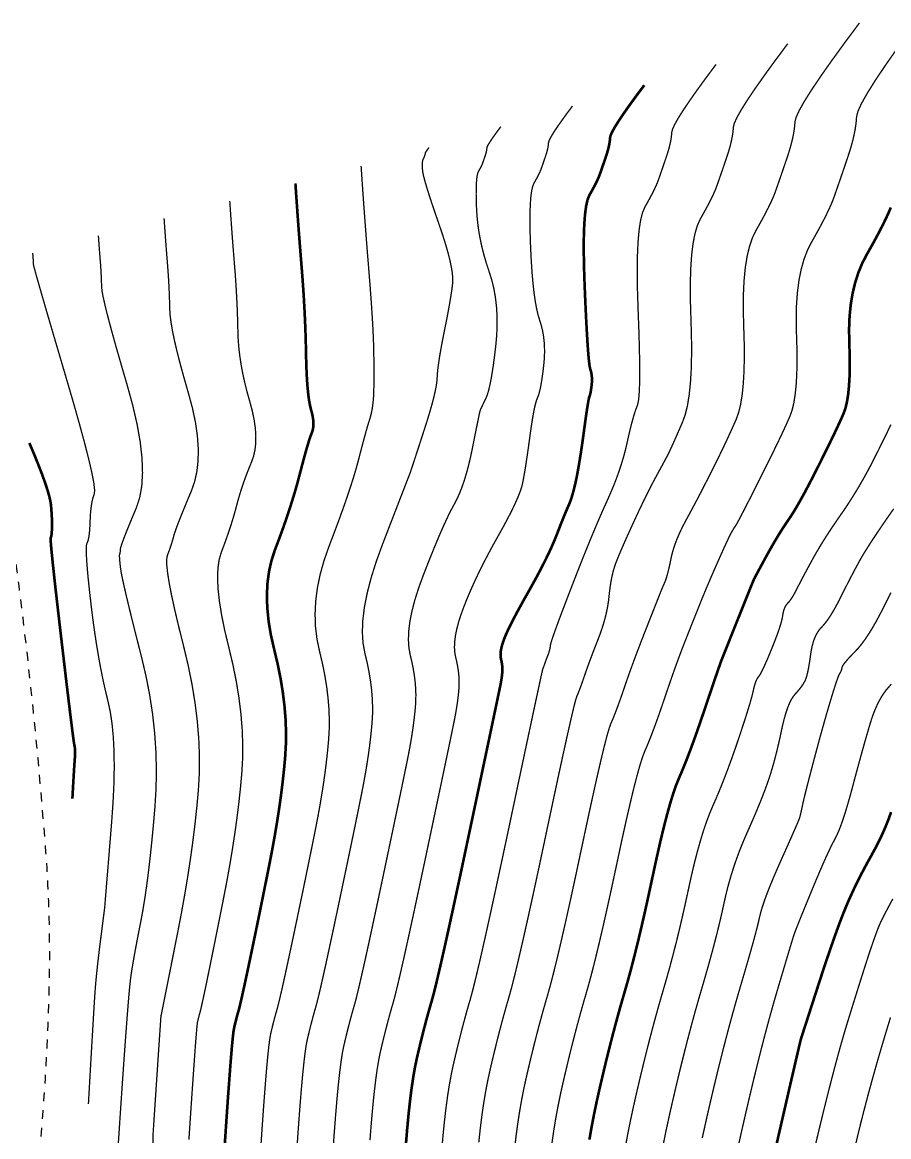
# Model space of a CAD drawing. Extents: x 1059 to 1761, y 608 to 1213.
# Drawn here: x 1092.8 to 1141.8, y 791.3 to 854.4 of the extents above; entities that cross this region are included whole.
import ezdxf

# ---------------------------------------------------------------- set-up
doc = ezdxf.new("R2010")
doc.units = 0
doc.header["$LTSCALE"] = 0.5
doc.linetypes.add('X6', pattern=[2, 1, -1])
doc.layers.add('DGX', color=2, linetype='CONTINUOUS')
doc.layers.add('DLSS', color=4, linetype='CONTINUOUS')

msp = doc.modelspace()

# ---------------------------------------------------------------- linework, layer by layer
at = {"layer": 'DGX', "linetype": 'Continuous', "const_width": 0.075}
for points in [[(1120.626, 790.582), (1120.706, 791.294), (1120.799, 791.994), (1120.905, 792.683), (1121.023, 793.361), (1121.154, 794.028), (1121.298, 794.684), (1121.447, 795.324), (1121.596, 795.945), (1121.745, 796.546), (1121.893, 797.128), (1122.041, 797.69), (1122.189, 798.232), (1122.336, 798.755), (1122.482, 799.258), (1122.64, 799.821), (1122.822, 800.52), (1123.028, 801.356), (1123.257, 802.33), (1123.51, 803.44), (1123.787, 804.688), (1124.087, 806.073), (1124.411, 807.596), (1124.731, 809.098), (1125.019, 810.423), (1125.274, 811.571), (1125.497, 812.542), (1125.688, 813.337), (1125.847, 813.954), (1125.974, 814.394), (1126.068, 814.657), (1126.148, 814.843), (1126.234, 815.049), (1126.323, 815.276), (1126.418, 815.524), (1126.517, 815.793), (1126.62, 816.083), (1126.729, 816.394), (1126.842, 816.726), (1126.962, 817.078), (1127.091, 817.448), (1127.231, 817.836), (1127.38, 818.243), (1127.539, 818.668), (1127.708, 819.112), (1127.886, 819.574), (1128.075, 820.055), (1128.257, 820.517), (1128.417, 820.923), (1128.555, 821.273), (1128.671, 821.566), (1128.765, 821.804), (1128.837, 821.986), (1128.886, 822.112), (1128.914, 822.182), (1128.932, 822.226), (1128.953, 822.276), (1128.976, 822.33), (1129.001, 822.39), (1129.029, 822.454), (1129.059, 822.524), (1129.092, 822.599), (1129.128, 822.678), (1129.165, 822.771), (1129.204, 822.884), (1129.244, 823.018), (1129.286, 823.172), (1129.33, 823.347), (1129.375, 823.542), (1129.422, 823.758), (1129.471, 823.995), (1129.527, 824.246), (1129.598, 824.503), (1129.684, 824.768), (1129.785, 825.04), (1129.9, 825.319), (1130.03, 825.605), (1130.174, 825.898), (1130.333, 826.198), (1130.502, 826.507), (1130.674, 826.828), (1130.851, 827.16), (1131.031, 827.503), (1131.215, 827.857), (1131.403, 828.223), (1131.595, 828.599), (1131.791, 828.987), (1131.986, 829.377), (1132.174, 829.76), (1132.356, 830.135), (1132.531, 830.502), (1132.699, 830.863), (1132.861, 831.216), (1133.017, 831.561), (1133.166, 831.899), (1133.3, 832.274), (1133.411, 832.73), (1133.498, 833.266), (1133.562, 833.883), (1133.603, 834.582), (1133.621, 835.36), (1133.615, 836.22), (1133.587, 837.161), (1133.562, 838.103), (1133.569, 838.97), (1133.607, 839.76), (1133.677, 840.473), (1133.779, 841.111), (1133.912, 841.671), (1134.076, 842.156), (1134.273, 842.564), (1134.475, 842.923), (1134.66, 843.258), (1134.826, 843.571), (1134.974, 843.86), (1135.104, 844.127), (1135.215, 844.371), (1135.308, 844.591), (1135.383, 844.789), (1135.451, 844.983), (1135.523, 845.19), (1135.6, 845.411), (1135.681, 845.646), (1135.766, 845.896), (1135.856, 846.159), (1135.951, 846.436), (1136.05, 846.727), (1136.145, 847.019), (1136.228, 847.299), (1136.3, 847.566), (1136.36, 847.821), (1136.409, 848.064), (1136.446, 848.295), (1136.471, 848.513), (1136.485, 848.719), (1136.549, 848.981), (1136.725, 849.369), (1137.013, 849.882), (1137.414, 850.521), (1137.926, 851.285), (1138.551, 852.174), (1139.287, 853.189), (1140.136, 854.329)], [(1118.599, 790.953), (1118.679, 791.709), (1118.77, 792.435), (1118.87, 793.13), (1118.98, 793.793), (1119.1, 794.426), (1119.23, 795.027), (1119.365, 795.604), (1119.499, 796.163), (1119.633, 796.705), (1119.766, 797.229), (1119.9, 797.735), (1120.032, 798.224), (1120.165, 798.695), (1120.297, 799.148), (1120.445, 799.681), (1120.626, 800.391), (1120.839, 801.279), (1121.085, 802.343), (1121.364, 803.585), (1121.676, 805.003), (1122.02, 806.599), (1122.396, 808.372), (1122.768, 810.123), (1123.095, 811.654), (1123.379, 812.965), (1123.62, 814.055), (1123.817, 814.925), (1123.97, 815.575), (1124.08, 816.004), (1124.146, 816.213), (1124.192, 816.318), (1124.24, 816.435), (1124.291, 816.563), (1124.344, 816.704), (1124.4, 816.856), (1124.459, 817.021), (1124.52, 817.197), (1124.584, 817.385), (1124.653, 817.587), (1124.73, 817.805), (1124.815, 818.039), (1124.907, 818.289), (1125.007, 818.556), (1125.115, 818.838), (1125.231, 819.137), (1125.354, 819.451), (1125.475, 819.772), (1125.583, 820.088), (1125.679, 820.4), (1125.763, 820.708), (1125.834, 821.011), (1125.892, 821.31), (1125.938, 821.605), (1125.971, 821.896), (1126.001, 822.178), (1126.036, 822.446), (1126.077, 822.702), (1126.123, 822.945), (1126.175, 823.174), (1126.232, 823.391), (1126.295, 823.594), (1126.363, 823.785), (1126.441, 823.982), (1126.533, 824.207), (1126.64, 824.458), (1126.76, 824.736), (1126.895, 825.042), (1127.043, 825.374), (1127.206, 825.733), (1127.383, 826.12), (1127.564, 826.51), (1127.739, 826.881), (1127.908, 827.233), (1128.07, 827.565), (1128.226, 827.878), (1128.377, 828.172), (1128.521, 828.447), (1128.658, 828.702), (1128.787, 828.937), (1128.903, 829.15), (1129.006, 829.34), (1129.098, 829.51), (1129.177, 829.657), (1129.243, 829.782), (1129.297, 829.885), (1129.339, 829.967), (1129.382, 830.056), (1129.441, 830.183), (1129.516, 830.348), (1129.607, 830.551), (1129.714, 830.792), (1129.837, 831.07), (1129.976, 831.387), (1130.13, 831.741), (1130.28, 832.159), (1130.404, 832.667), (1130.501, 833.266), (1130.573, 833.955), (1130.619, 834.733), (1130.638, 835.602), (1130.632, 836.561), (1130.6, 837.611), (1130.569, 838.656), (1130.566, 839.604), (1130.591, 840.454), (1130.643, 841.206), (1130.724, 841.86), (1130.833, 842.416), (1130.97, 842.875), (1131.134, 843.236), (1131.305, 843.538), (1131.461, 843.821), (1131.601, 844.084), (1131.725, 844.329), (1131.835, 844.553), (1131.929, 844.759), (1132.007, 844.945), (1132.07, 845.112), (1132.127, 845.275), (1132.188, 845.449), (1132.253, 845.636), (1132.321, 845.834), (1132.394, 846.044), (1132.469, 846.266), (1132.549, 846.5), (1132.632, 846.745), (1132.713, 846.992), (1132.783, 847.227), (1132.844, 847.453), (1132.894, 847.668), (1132.935, 847.873), (1132.967, 848.067), (1132.988, 848.251), (1132.999, 848.424), (1133.053, 848.646), (1133.202, 848.973), (1133.445, 849.405), (1133.782, 849.944), (1134.214, 850.588), (1134.741, 851.337), (1135.362, 852.193), (1136.078, 853.154)], [(1122.733, 790.878), (1122.829, 791.553), (1122.94, 792.237), (1123.067, 792.929), (1123.208, 793.63), (1123.365, 794.341), (1123.53, 795.044), (1123.694, 795.727), (1123.857, 796.387), (1124.02, 797.027), (1124.183, 797.645), (1124.345, 798.241), (1124.506, 798.816), (1124.668, 799.369), (1124.836, 799.96), (1125.019, 800.648), (1125.216, 801.434), (1125.429, 802.316), (1125.656, 803.296), (1125.898, 804.373), (1126.155, 805.548), (1126.426, 806.819), (1126.694, 808.072), (1126.942, 809.192), (1127.169, 810.178), (1127.374, 811.03), (1127.56, 811.748), (1127.724, 812.333), (1127.867, 812.784), (1127.99, 813.102), (1128.105, 813.367), (1128.227, 813.663), (1128.356, 813.988), (1128.491, 814.344), (1128.633, 814.73), (1128.782, 815.145), (1128.937, 815.591), (1129.099, 816.067), (1129.261, 816.545), (1129.416, 816.997), (1129.564, 817.423), (1129.705, 817.822), (1129.84, 818.196), (1129.968, 818.543), (1130.09, 818.865), (1130.204, 819.16), (1130.316, 819.442), (1130.427, 819.724), (1130.539, 820.005), (1130.65, 820.287), (1130.762, 820.567), (1130.874, 820.848), (1130.985, 821.128), (1131.097, 821.408), (1131.211, 821.69), (1131.329, 821.979), (1131.452, 822.274), (1131.579, 822.575), (1131.71, 822.882), (1131.845, 823.196), (1131.985, 823.515), (1132.129, 823.841), (1132.268, 824.153), (1132.394, 824.433), (1132.506, 824.68), (1132.605, 824.895), (1132.69, 825.077), (1132.761, 825.227), (1132.819, 825.345), (1132.863, 825.43), (1132.9, 825.497), (1132.937, 825.561), (1132.972, 825.623), (1133.007, 825.681), (1133.042, 825.737), (1133.075, 825.789), (1133.108, 825.839), (1133.14, 825.886), (1133.189, 825.966), (1133.272, 826.115), (1133.388, 826.334), (1133.538, 826.623), (1133.722, 826.981), (1133.94, 827.408), (1134.191, 827.905), (1134.477, 828.471), (1134.768, 829.053), (1135.038, 829.596), (1135.286, 830.102), (1135.512, 830.569), (1135.717, 830.999), (1135.9, 831.39), (1136.061, 831.743), (1136.201, 832.058), (1136.32, 832.389), (1136.418, 832.792), (1136.495, 833.267), (1136.552, 833.812), (1136.588, 834.43), (1136.604, 835.119), (1136.599, 835.879), (1136.573, 836.711), (1136.555, 837.551), (1136.572, 838.336), (1136.624, 839.066), (1136.711, 839.741), (1136.833, 840.361), (1136.991, 840.927), (1137.183, 841.437), (1137.411, 841.893), (1137.645, 842.307), (1137.859, 842.695), (1138.051, 843.057), (1138.222, 843.392), (1138.372, 843.701), (1138.501, 843.983), (1138.609, 844.238), (1138.695, 844.467), (1138.774, 844.69), (1138.857, 844.93), (1138.946, 845.186), (1139.04, 845.458), (1139.139, 845.747), (1139.243, 846.051), (1139.352, 846.372), (1139.467, 846.709), (1139.577, 847.047), (1139.674, 847.37), (1139.757, 847.68), (1139.826, 847.975), (1139.883, 848.256), (1139.925, 848.522), (1139.955, 848.775), (1139.971, 849.013), (1140.045, 849.316), (1140.248, 849.765), (1140.582, 850.359), (1141.045, 851.098), (1141.638, 851.981), (1142.36, 853.01)], [(1116.5, 790.469), (1116.573, 791.323), (1116.653, 792.125), (1116.74, 792.876), (1116.834, 793.577), (1116.936, 794.226), (1117.045, 794.823), (1117.162, 795.37), (1117.282, 795.883), (1117.401, 796.381), (1117.521, 796.863), (1117.639, 797.329), (1117.758, 797.78), (1117.876, 798.215), (1117.994, 798.634), (1118.112, 799.038), (1118.25, 799.542), (1118.429, 800.263), (1118.651, 801.201), (1118.914, 802.357), (1119.218, 803.729), (1119.564, 805.318), (1119.952, 807.125), (1120.382, 809.148), (1120.804, 811.148), (1121.172, 812.885), (1121.485, 814.358), (1121.743, 815.567), (1121.946, 816.513), (1122.093, 817.195), (1122.186, 817.614), (1122.224, 817.769), (1122.235, 817.794), (1122.246, 817.821), (1122.258, 817.851), (1122.271, 817.884), (1122.284, 817.92), (1122.297, 817.958), (1122.312, 817.999), (1122.327, 818.043), (1122.343, 818.091), (1122.361, 818.142), (1122.381, 818.197), (1122.402, 818.255), (1122.426, 818.318), (1122.451, 818.384), (1122.478, 818.454), (1122.507, 818.528), (1122.535, 818.603), (1122.561, 818.677), (1122.583, 818.75), (1122.603, 818.822), (1122.62, 818.893), (1122.633, 818.963), (1122.644, 819.032), (1122.652, 819.1), (1122.676, 819.212), (1122.737, 819.412), (1122.835, 819.7), (1122.969, 820.076), (1123.14, 820.541), (1123.348, 821.094), (1123.592, 821.735), (1123.872, 822.464), (1124.164, 823.216), (1124.444, 823.925), (1124.711, 824.59), (1124.966, 825.213), (1125.208, 825.793), (1125.437, 826.329), (1125.653, 826.823), (1125.857, 827.273), (1126.047, 827.7), (1126.224, 828.121), (1126.386, 828.538), (1126.534, 828.95), (1126.668, 829.358), (1126.789, 829.761), (1126.895, 830.158), (1126.987, 830.552), (1127.07, 830.927), (1127.151, 831.27), (1127.228, 831.583), (1127.303, 831.863), (1127.374, 832.113), (1127.442, 832.331), (1127.508, 832.517), (1127.57, 832.672), (1127.624, 832.878), (1127.664, 833.218), (1127.69, 833.691), (1127.702, 834.298), (1127.701, 835.038), (1127.685, 835.912), (1127.656, 836.92), (1127.613, 838.061), (1127.576, 839.209), (1127.563, 840.238), (1127.574, 841.148), (1127.609, 841.938), (1127.669, 842.609), (1127.754, 843.161), (1127.863, 843.594), (1127.996, 843.907), (1128.135, 844.153), (1128.262, 844.384), (1128.376, 844.598), (1128.477, 844.797), (1128.566, 844.98), (1128.642, 845.147), (1128.706, 845.298), (1128.758, 845.434), (1128.804, 845.567), (1128.854, 845.709), (1128.906, 845.861), (1128.962, 846.022), (1129.021, 846.193), (1129.082, 846.374), (1129.147, 846.564), (1129.215, 846.764), (1129.28, 846.964), (1129.338, 847.156), (1129.387, 847.339), (1129.428, 847.515), (1129.462, 847.681), (1129.487, 847.839), (1129.505, 847.989), (1129.514, 848.13), (1129.558, 848.31), (1129.679, 848.576), (1129.876, 848.928), (1130.151, 849.367), (1130.503, 849.891), (1130.931, 850.501), (1131.437, 851.197), (1132.019, 851.98)], [(1112.443, 791.08), (1112.52, 792.064), (1112.599, 792.957), (1112.681, 793.759), (1112.764, 794.47), (1112.849, 795.09), (1112.937, 795.619), (1113.026, 796.056), (1113.116, 796.443), (1113.206, 796.817), (1113.296, 797.18), (1113.386, 797.531), (1113.475, 797.87), (1113.564, 798.198), (1113.652, 798.513), (1113.741, 798.817), (1113.847, 799.204), (1113.987, 799.771), (1114.162, 800.517), (1114.372, 801.443), (1114.616, 802.548), (1114.895, 803.832), (1115.209, 805.295), (1115.558, 806.938), (1115.904, 808.578), (1116.21, 810.031), (1116.477, 811.298), (1116.704, 812.379), (1116.891, 813.274), (1117.038, 813.982), (1117.146, 814.504), (1117.214, 814.84), (1117.261, 815.081), (1117.303, 815.317), (1117.342, 815.547), (1117.376, 815.773), (1117.407, 815.994), (1117.433, 816.21), (1117.456, 816.421), (1117.474, 816.628), (1117.486, 816.834), (1117.488, 817.046), (1117.48, 817.263), (1117.461, 817.486), (1117.433, 817.714), (1117.395, 817.947), (1117.347, 818.186), (1117.289, 818.43), (1117.241, 818.69), (1117.222, 818.976), (1117.235, 819.29), (1117.277, 819.63), (1117.349, 819.998), (1117.451, 820.391), (1117.584, 820.812), (1117.747, 821.259), (1117.932, 821.725), (1118.134, 822.201), (1118.352, 822.687), (1118.586, 823.182), (1118.837, 823.688), (1119.103, 824.204), (1119.385, 824.73), (1119.684, 825.266), (1119.974, 825.786), (1120.232, 826.266), (1120.456, 826.705), (1120.647, 827.104), (1120.806, 827.462), (1120.931, 827.779), (1121.023, 828.055), (1121.083, 828.292), (1121.126, 828.522), (1121.172, 828.78), (1121.221, 829.068), (1121.271, 829.385), (1121.323, 829.73), (1121.378, 830.104), (1121.434, 830.507), (1121.493, 830.938), (1121.552, 831.362), (1121.609, 831.743), (1121.665, 832.08), (1121.719, 832.373), (1121.772, 832.623), (1121.823, 832.829), (1121.873, 832.992), (1121.921, 833.11), (1121.967, 833.224), (1122.013, 833.37), (1122.059, 833.55), (1122.103, 833.762), (1122.146, 834.008), (1122.189, 834.286), (1122.231, 834.597), (1122.272, 834.941), (1122.304, 835.297), (1122.319, 835.642), (1122.316, 835.977), (1122.296, 836.302), (1122.259, 836.616), (1122.205, 836.92), (1122.133, 837.213), (1122.044, 837.497), (1121.951, 837.805), (1121.866, 838.174), (1121.789, 838.603), (1121.721, 839.092), (1121.66, 839.642), (1121.608, 840.253), (1121.565, 840.923), (1121.529, 841.655), (1121.505, 842.377), (1121.494, 843.021), (1121.497, 843.588), (1121.514, 844.076), (1121.545, 844.487), (1121.589, 844.819), (1121.647, 845.074), (1121.719, 845.251), (1121.795, 845.384), (1121.863, 845.509), (1121.925, 845.626), (1121.98, 845.733), (1122.028, 845.833), (1122.07, 845.923), (1122.105, 846.005), (1122.132, 846.079), (1122.158, 846.151), (1122.185, 846.228), (1122.213, 846.311), (1122.243, 846.398), (1122.275, 846.491), (1122.309, 846.589), (1122.344, 846.692), (1122.381, 846.8), (1122.416, 846.909), (1122.447, 847.013), (1122.474, 847.113), (1122.496, 847.208), (1122.514, 847.298), (1122.528, 847.384), (1122.538, 847.465), (1122.543, 847.542), (1122.567, 847.639), (1122.632, 847.784), (1122.739, 847.975), (1122.888, 848.213), (1123.079, 848.497), (1123.312, 848.828), (1123.586, 849.206), (1123.902, 849.63)], [(1110.334, 790.224), (1110.414, 791.385), (1110.494, 792.434), (1110.573, 793.373), (1110.651, 794.2), (1110.729, 794.917), (1110.806, 795.522), (1110.882, 796.016), (1110.958, 796.4), (1111.034, 796.723), (1111.109, 797.036), (1111.184, 797.339), (1111.259, 797.632), (1111.333, 797.915), (1111.408, 798.189), (1111.482, 798.453), (1111.556, 798.706), (1111.644, 799.03), (1111.761, 799.504), (1111.907, 800.128), (1112.083, 800.901), (1112.287, 801.824), (1112.52, 802.897), (1112.782, 804.121), (1113.074, 805.493), (1113.365, 806.875), (1113.628, 808.124), (1113.862, 809.24), (1114.068, 810.224), (1114.245, 811.074), (1114.393, 811.792), (1114.513, 812.378), (1114.604, 812.831), (1114.678, 813.213), (1114.745, 813.588), (1114.806, 813.955), (1114.861, 814.314), (1114.91, 814.666), (1114.952, 815.009), (1114.988, 815.345), (1115.018, 815.673), (1115.036, 816.001), (1115.039, 816.338), (1115.026, 816.684), (1114.997, 817.038), (1114.952, 817.4), (1114.891, 817.771), (1114.815, 818.151), (1114.722, 818.539), (1114.646, 818.952), (1114.617, 819.408), (1114.636, 819.907), (1114.703, 820.448), (1114.818, 821.032), (1114.981, 821.658), (1115.192, 822.327), (1115.451, 823.039), (1115.725, 823.743), (1115.984, 824.389), (1116.226, 824.979), (1116.453, 825.511), (1116.664, 825.985), (1116.859, 826.402), (1117.038, 826.762), (1117.201, 827.064), (1117.353, 827.353), (1117.499, 827.673), (1117.638, 828.023), (1117.77, 828.404), (1117.896, 828.816), (1118.015, 829.258), (1118.128, 829.731), (1118.235, 830.235), (1118.332, 830.723), (1118.417, 831.148), (1118.49, 831.511), (1118.551, 831.811), (1118.6, 832.049), (1118.637, 832.224), (1118.661, 832.336), (1118.674, 832.386), (1118.685, 832.413), (1118.705, 832.457), (1118.733, 832.517), (1118.769, 832.594), (1118.813, 832.687), (1118.866, 832.797), (1118.927, 832.924), (1118.997, 833.067), (1119.07, 833.246), (1119.143, 833.48), (1119.214, 833.77), (1119.285, 834.115), (1119.355, 834.515), (1119.424, 834.97), (1119.492, 835.481), (1119.559, 836.047), (1119.612, 836.632), (1119.636, 837.2), (1119.632, 837.751), (1119.599, 838.285), (1119.538, 838.802), (1119.449, 839.302), (1119.331, 839.785), (1119.185, 840.251), (1119.033, 840.707), (1118.9, 841.161), (1118.784, 841.614), (1118.686, 842.064), (1118.605, 842.512), (1118.543, 842.957), (1118.498, 843.401), (1118.471, 843.842), (1118.457, 844.26), (1118.451, 844.633), (1118.452, 844.961), (1118.462, 845.243), (1118.48, 845.481), (1118.506, 845.673), (1118.539, 845.82), (1118.581, 845.922), (1118.624, 846), (1118.664, 846.072), (1118.7, 846.139), (1118.732, 846.202), (1118.76, 846.259), (1118.784, 846.311), (1118.804, 846.359), (1118.82, 846.402), (1118.834, 846.443), (1118.85, 846.488), (1118.867, 846.535), (1118.884, 846.586), (1118.902, 846.64), (1118.922, 846.696), (1118.942, 846.756), (1118.963, 846.819), (1118.984, 846.882), (1119.002, 846.942), (1119.017, 846.999), (1119.03, 847.054), (1119.041, 847.107), (1119.049, 847.156), (1119.054, 847.203), (1119.057, 847.248), (1119.071, 847.304), (1119.109, 847.388), (1119.171, 847.498), (1119.257, 847.636), (1119.367, 847.8), (1119.502, 847.992), (1119.661, 848.21), (1119.843, 848.456)], [(1108.3, 790.444), (1108.385, 791.69), (1108.467, 792.805), (1108.546, 793.788), (1108.621, 794.641), (1108.694, 795.363), (1108.762, 795.954), (1108.828, 796.414), (1108.89, 796.743), (1108.951, 797.002), (1109.011, 797.254), (1109.072, 797.497), (1109.132, 797.733), (1109.192, 797.961), (1109.251, 798.18), (1109.311, 798.392), (1109.37, 798.596), (1109.441, 798.856), (1109.535, 799.237), (1109.653, 799.738), (1109.794, 800.359), (1109.958, 801.101), (1110.145, 801.963), (1110.356, 802.946), (1110.59, 804.049), (1110.827, 805.172), (1111.046, 806.217), (1111.248, 807.182), (1111.432, 808.068), (1111.599, 808.875), (1111.748, 809.603), (1111.88, 810.252), (1111.994, 810.821), (1112.095, 811.346), (1112.188, 811.859), (1112.271, 812.363), (1112.347, 812.855), (1112.413, 813.337), (1112.471, 813.808), (1112.52, 814.269), (1112.561, 814.718), (1112.587, 815.169), (1112.591, 815.631), (1112.573, 816.104), (1112.533, 816.589), (1112.471, 817.086), (1112.388, 817.595), (1112.283, 818.116), (1112.156, 818.648), (1112.051, 819.215), (1112.012, 819.84), (1112.038, 820.524), (1112.13, 821.266), (1112.288, 822.067), (1112.511, 822.925), (1112.8, 823.843), (1113.155, 824.818), (1113.518, 825.761), (1113.833, 826.578), (1114.101, 827.271), (1114.32, 827.839), (1114.492, 828.282), (1114.615, 828.6), (1114.691, 828.794), (1114.719, 828.863), (1114.722, 828.87), (1114.726, 828.877), (1114.729, 828.885), (1114.732, 828.894), (1114.735, 828.904), (1114.738, 828.914), (1114.74, 828.925), (1114.743, 828.937), (1114.746, 828.951), (1114.75, 828.966), (1114.755, 828.984), (1114.762, 829.005), (1114.769, 829.028), (1114.778, 829.053), (1114.788, 829.081), (1114.799, 829.111), (1114.82, 829.174), (1114.862, 829.299), (1114.924, 829.486), (1115.005, 829.735), (1115.107, 830.046), (1115.229, 830.42), (1115.37, 830.856), (1115.532, 831.354), (1115.693, 831.862), (1115.834, 832.328), (1115.954, 832.752), (1116.053, 833.133), (1116.131, 833.471), (1116.189, 833.768), (1116.226, 834.022), (1116.243, 834.234), (1116.254, 834.441), (1116.276, 834.682), (1116.31, 834.958), (1116.354, 835.267), (1116.41, 835.61), (1116.477, 835.987), (1116.554, 836.398), (1116.643, 836.842), (1116.732, 837.289), (1116.814, 837.706), (1116.886, 838.092), (1116.95, 838.449), (1117.005, 838.775), (1117.051, 839.071), (1117.089, 839.337), (1117.118, 839.573), (1117.128, 839.82), (1117.106, 840.119), (1117.054, 840.47), (1116.97, 840.873), (1116.855, 841.328), (1116.71, 841.835), (1116.533, 842.394), (1116.325, 843.005), (1116.116, 843.609), (1115.933, 844.149), (1115.778, 844.624), (1115.651, 845.035), (1115.55, 845.381), (1115.477, 845.662), (1115.431, 845.878), (1115.413, 846.03), (1115.409, 846.143), (1115.407, 846.244), (1115.408, 846.333), (1115.41, 846.41), (1115.415, 846.474), (1115.422, 846.526), (1115.431, 846.566), (1115.442, 846.594), (1115.454, 846.615), (1115.465, 846.635), (1115.475, 846.653), (1115.483, 846.67), (1115.491, 846.685), (1115.497, 846.7), (1115.503, 846.712), (1115.507, 846.724), (1115.511, 846.735), (1115.515, 846.747), (1115.52, 846.76), (1115.525, 846.774), (1115.53, 846.789), (1115.535, 846.804), (1115.54, 846.82), (1115.546, 846.837), (1115.552, 846.854), (1115.557, 846.871), (1115.561, 846.886), (1115.564, 846.901), (1115.567, 846.915), (1115.569, 846.929), (1115.571, 846.941), (1115.572, 846.953), (1115.575, 846.969), (1115.586, 846.991), (1115.602, 847.021), (1115.626, 847.059), (1115.656, 847.103), (1115.692, 847.155), (1115.735, 847.214), (1115.785, 847.281)], [(1106.266, 790.663), (1106.356, 791.995), (1106.441, 793.175), (1106.519, 794.204), (1106.592, 795.083), (1106.658, 795.81), (1106.719, 796.386), (1106.774, 796.812), (1106.822, 797.086), (1106.868, 797.282), (1106.914, 797.472), (1106.959, 797.656), (1107.005, 797.834), (1107.05, 798.006), (1107.095, 798.172), (1107.14, 798.332), (1107.185, 798.486), (1107.238, 798.682), (1107.31, 798.97), (1107.398, 799.348), (1107.505, 799.817), (1107.629, 800.377), (1107.77, 801.029), (1107.929, 801.771), (1108.106, 802.604), (1108.288, 803.469), (1108.464, 804.31), (1108.634, 805.124), (1108.797, 805.913), (1108.953, 806.676), (1109.103, 807.413), (1109.247, 808.125), (1109.384, 808.811), (1109.512, 809.478), (1109.63, 810.131), (1109.736, 810.77), (1109.832, 811.396), (1109.916, 812.008), (1109.99, 812.607), (1110.053, 813.192), (1110.105, 813.764), (1110.137, 814.336), (1110.142, 814.923), (1110.119, 815.525), (1110.068, 816.141), (1109.99, 816.773), (1109.884, 817.419), (1109.751, 818.081), (1109.59, 818.757), (1109.445, 819.447), (1109.36, 820.153), (1109.337, 820.873), (1109.373, 821.608), (1109.47, 822.357), (1109.628, 823.121), (1109.846, 823.9), (1110.124, 824.693), (1110.42, 825.47), (1110.691, 826.199), (1110.937, 826.879), (1111.157, 827.512), (1111.352, 828.097), (1111.522, 828.634), (1111.667, 829.123), (1111.786, 829.564), (1111.89, 829.965), (1111.986, 830.334), (1112.076, 830.671), (1112.159, 830.975), (1112.234, 831.247), (1112.303, 831.487), (1112.365, 831.694), (1112.42, 831.869), (1112.469, 832.032), (1112.512, 832.203), (1112.55, 832.382), (1112.582, 832.568), (1112.609, 832.762), (1112.63, 832.963), (1112.645, 833.173), (1112.654, 833.39), (1112.661, 833.62), (1112.665, 833.87), (1112.668, 834.138), (1112.669, 834.426), (1112.668, 834.733), (1112.666, 835.058), (1112.662, 835.403), (1112.656, 835.767), (1112.646, 836.166), (1112.629, 836.614), (1112.605, 837.113), (1112.573, 837.663), (1112.535, 838.262), (1112.489, 838.912), (1112.436, 839.612), (1112.376, 840.363), (1112.313, 841.133), (1112.253, 841.892), (1112.196, 842.641), (1112.14, 843.379), (1112.087, 844.107), (1112.036, 844.824), (1111.988, 845.53), (1111.942, 846.226)], [(1102.199, 791.103), (1102.299, 792.605), (1102.388, 793.916), (1102.466, 795.036), (1102.532, 795.965), (1102.588, 796.703), (1102.632, 797.25), (1102.665, 797.607), (1102.687, 797.772), (1102.703, 797.841), (1102.719, 797.908), (1102.735, 797.973), (1102.751, 798.035), (1102.767, 798.096), (1102.783, 798.154), (1102.798, 798.211), (1102.814, 798.265), (1102.833, 798.334), (1102.858, 798.435), (1102.889, 798.568), (1102.927, 798.733), (1102.97, 798.931), (1103.02, 799.16), (1103.076, 799.421), (1103.138, 799.714), (1103.212, 800.064), (1103.3, 800.495), (1103.405, 801.008), (1103.525, 801.602), (1103.661, 802.277), (1103.813, 803.034), (1103.98, 803.872), (1104.163, 804.792), (1104.347, 805.742), (1104.514, 806.674), (1104.666, 807.585), (1104.802, 808.478), (1104.923, 809.351), (1105.028, 810.205), (1105.117, 811.039), (1105.191, 811.854), (1105.238, 812.67), (1105.244, 813.507), (1105.212, 814.366), (1105.14, 815.245), (1105.028, 816.146), (1104.877, 817.067), (1104.687, 818.01), (1104.457, 818.975), (1104.232, 819.911), (1104.056, 820.773), (1103.929, 821.558), (1103.85, 822.268), (1103.821, 822.902), (1103.841, 823.46), (1103.91, 823.943), (1104.028, 824.35), (1104.166, 824.714), (1104.296, 825.07), (1104.417, 825.417), (1104.531, 825.754), (1104.636, 826.083), (1104.733, 826.403), (1104.821, 826.714), (1104.902, 827.016), (1104.982, 827.315), (1105.069, 827.616), (1105.163, 827.92), (1105.265, 828.226), (1105.373, 828.534), (1105.49, 828.845), (1105.613, 829.158), (1105.743, 829.474), (1105.859, 829.804), (1105.938, 830.163), (1105.981, 830.55), (1105.986, 830.965), (1105.955, 831.408), (1105.887, 831.879), (1105.782, 832.379), (1105.641, 832.906), (1105.49, 833.442), (1105.359, 833.966), (1105.246, 834.48), (1105.153, 834.982), (1105.079, 835.472), (1105.023, 835.952), (1104.987, 836.42), (1104.97, 836.877), (1104.96, 837.331), (1104.946, 837.788), (1104.929, 838.249), (1104.907, 838.714), (1104.881, 839.182), (1104.852, 839.655), (1104.818, 840.131), (1104.78, 840.611), (1104.742, 841.09), (1104.704, 841.562), (1104.668, 842.028), (1104.634, 842.487), (1104.601, 842.939), (1104.569, 843.385), (1104.539, 843.824), (1104.51, 844.256)], [(1100.17, 789.606), (1100.165, 791.323), (1100.27, 792.91), (1100.362, 794.286), (1100.439, 795.452), (1100.503, 796.406), (1100.553, 797.15), (1100.589, 797.683), (1100.611, 798.004), (1100.619, 798.115), (1100.62, 798.121), (1100.621, 798.126), (1100.623, 798.131), (1100.624, 798.136), (1100.625, 798.141), (1100.626, 798.146), (1100.628, 798.15), (1100.629, 798.154), (1100.63, 798.16), (1100.632, 798.168), (1100.635, 798.179), (1100.638, 798.192), (1100.641, 798.207), (1100.645, 798.225), (1100.65, 798.246), (1100.655, 798.269), (1100.673, 798.361), (1100.719, 798.588), (1100.791, 798.95), (1100.89, 799.446), (1101.015, 800.078), (1101.168, 800.844), (1101.347, 801.746), (1101.553, 802.782), (1101.764, 803.875), (1101.956, 804.945), (1102.131, 805.993), (1102.288, 807.019), (1102.426, 808.022), (1102.547, 809.004), (1102.65, 809.963), (1102.735, 810.899), (1102.788, 811.837), (1102.796, 812.799), (1102.758, 813.786), (1102.675, 814.797), (1102.547, 815.832), (1102.374, 816.892), (1102.155, 817.975), (1101.891, 819.084), (1101.625, 820.144), (1101.403, 821.083), (1101.224, 821.901), (1101.089, 822.598), (1100.997, 823.174), (1100.948, 823.63), (1100.942, 823.964), (1100.979, 824.178), (1101.037, 824.329), (1101.091, 824.477), (1101.141, 824.621), (1101.188, 824.761), (1101.232, 824.898), (1101.272, 825.031), (1101.309, 825.16), (1101.342, 825.285), (1101.385, 825.433), (1101.452, 825.629), (1101.541, 825.874), (1101.654, 826.168), (1101.79, 826.51), (1101.949, 826.901), (1102.131, 827.34), (1102.337, 827.828), (1102.524, 828.363), (1102.652, 828.943), (1102.72, 829.569), (1102.729, 830.24), (1102.679, 830.957), (1102.569, 831.719), (1102.399, 832.527), (1102.17, 833.379), (1101.928, 834.22), (1101.717, 834.99), (1101.537, 835.69), (1101.389, 836.32), (1101.273, 836.88), (1101.189, 837.37), (1101.136, 837.789), (1101.114, 838.138), (1101.108, 838.453), (1101.098, 838.771), (1101.086, 839.092), (1101.071, 839.416), (1101.053, 839.742), (1101.032, 840.07), (1101.009, 840.402), (1100.983, 840.736), (1100.956, 841.069), (1100.93, 841.397), (1100.905, 841.721), (1100.881, 842.04), (1100.858, 842.355), (1100.836, 842.665), (1100.815, 842.97), (1100.795, 843.271)], [(1098.164, 790.239), (1098.231, 791.275), (1098.302, 792.348), (1098.377, 793.459), (1098.455, 794.606), (1098.533, 795.714), (1098.604, 796.705), (1098.669, 797.58), (1098.727, 798.337), (1098.779, 798.978), (1098.824, 799.503), (1098.864, 799.911), (1098.896, 800.201), (1098.931, 800.456), (1098.977, 800.753), (1099.033, 801.094), (1099.1, 801.478), (1099.178, 801.905), (1099.266, 802.376), (1099.365, 802.89), (1099.475, 803.447), (1099.588, 804.054), (1099.698, 804.721), (1099.804, 805.445), (1099.906, 806.228), (1100.004, 807.07), (1100.099, 807.97), (1100.19, 808.928), (1100.278, 809.945), (1100.341, 810.993), (1100.359, 812.044), (1100.332, 813.1), (1100.259, 814.16), (1100.142, 815.223), (1099.979, 816.29), (1099.771, 817.361), (1099.518, 818.436), (1099.258, 819.457), (1099.03, 820.366), (1098.834, 821.162), (1098.67, 821.847), (1098.537, 822.42), (1098.436, 822.88), (1098.368, 823.228), (1098.331, 823.465), (1098.311, 823.635), (1098.296, 823.784), (1098.284, 823.912), (1098.276, 824.019), (1098.271, 824.106), (1098.27, 824.171), (1098.273, 824.216), (1098.279, 824.24), (1098.287, 824.256), (1098.294, 824.278), (1098.301, 824.306), (1098.306, 824.339), (1098.311, 824.377), (1098.314, 824.421), (1098.317, 824.47), (1098.319, 824.526), (1098.335, 824.613), (1098.379, 824.76), (1098.45, 824.966), (1098.55, 825.231), (1098.677, 825.556), (1098.833, 825.94), (1099.016, 826.383), (1099.228, 826.885), (1099.417, 827.46), (1099.533, 828.119), (1099.576, 828.863), (1099.547, 829.691), (1099.445, 830.605), (1099.269, 831.603), (1099.021, 832.685), (1098.7, 833.853), (1098.365, 834.998), (1098.074, 836.014), (1097.828, 836.901), (1097.625, 837.659), (1097.467, 838.288), (1097.354, 838.787), (1097.284, 839.157), (1097.259, 839.399), (1097.255, 839.576), (1097.25, 839.755), (1097.243, 839.935), (1097.234, 840.117), (1097.224, 840.301), (1097.213, 840.486), (1097.2, 840.672), (1097.185, 840.86), (1097.17, 841.047), (1097.155, 841.232), (1097.141, 841.414), (1097.128, 841.594), (1097.115, 841.771), (1097.102, 841.945), (1097.09, 842.117), (1097.079, 842.286)], [(1126.888, 790.67), (1127.011, 791.343), (1127.154, 792.065), (1127.317, 792.835), (1127.501, 793.654), (1127.695, 794.485), (1127.889, 795.29), (1128.082, 796.07), (1128.274, 796.825), (1128.466, 797.554), (1128.657, 798.258), (1128.848, 798.936), (1129.038, 799.59), (1129.226, 800.239), (1129.412, 800.905), (1129.593, 801.589), (1129.772, 802.289), (1129.948, 803.008), (1130.12, 803.743), (1130.289, 804.496), (1130.456, 805.266), (1130.621, 806.022), (1130.788, 806.73), (1130.958, 807.391), (1131.129, 808.005), (1131.302, 808.572), (1131.477, 809.092), (1131.654, 809.564), (1131.834, 809.99), (1132.014, 810.4), (1132.194, 810.828), (1132.374, 811.272), (1132.554, 811.732), (1132.734, 812.21), (1132.915, 812.704), (1133.095, 813.215), (1133.275, 813.743), (1133.446, 814.256), (1133.599, 814.72), (1133.733, 815.137), (1133.848, 815.507), (1133.945, 815.828), (1134.023, 816.102), (1134.082, 816.328), (1134.123, 816.507), (1134.156, 816.654), (1134.19, 816.789), (1134.226, 816.91), (1134.263, 817.018), (1134.301, 817.112), (1134.341, 817.193), (1134.383, 817.261), (1134.426, 817.315), (1134.476, 817.381), (1134.538, 817.484), (1134.612, 817.623), (1134.698, 817.8), (1134.796, 818.014), (1134.906, 818.265), (1135.028, 818.552), (1135.161, 818.877), (1135.293, 819.206), (1135.41, 819.509), (1135.511, 819.784), (1135.597, 820.032), (1135.668, 820.253), (1135.723, 820.446), (1135.762, 820.613), (1135.787, 820.752), (1135.806, 820.874), (1135.83, 820.986), (1135.859, 821.091), (1135.893, 821.186), (1135.931, 821.273), (1135.975, 821.351), (1136.024, 821.421), (1136.078, 821.482), (1136.135, 821.544), (1136.194, 821.616), (1136.254, 821.698), (1136.316, 821.791), (1136.38, 821.894), (1136.445, 822.007), (1136.512, 822.13), (1136.58, 822.264), (1136.655, 822.412), (1136.74, 822.577), (1136.835, 822.761), (1136.941, 822.962), (1137.057, 823.181), (1137.184, 823.417), (1137.322, 823.672), (1137.47, 823.944), (1137.629, 824.23), (1137.801, 824.526), (1137.985, 824.832), (1138.182, 825.147), (1138.391, 825.473), (1138.613, 825.809), (1138.847, 826.154), (1139.094, 826.51), (1139.345, 826.875), (1139.592, 827.251), (1139.836, 827.638), (1140.076, 828.034), (1140.312, 828.442), (1140.545, 828.859), (1140.773, 829.287), (1140.998, 829.726), (1141.214, 830.156), (1141.413, 830.557), (1141.596, 830.93), (1141.763, 831.276), (1141.914, 831.593)], [(1129.046, 790.897), (1129.197, 791.633), (1129.371, 792.438), (1129.569, 793.311), (1129.778, 794.205), (1129.986, 795.072), (1130.194, 795.912), (1130.401, 796.724), (1130.608, 797.509), (1130.814, 798.267), (1131.019, 798.997), (1131.224, 799.7), (1131.422, 800.378), (1131.608, 801.033), (1131.782, 801.666), (1131.944, 802.276), (1132.094, 802.863), (1132.231, 803.428), (1132.357, 803.97), (1132.47, 804.49), (1132.584, 804.996), (1132.712, 805.499), (1132.852, 805.998), (1133.006, 806.493), (1133.174, 806.984), (1133.354, 807.471), (1133.548, 807.954), (1133.755, 808.434), (1133.962, 808.9), (1134.154, 809.343), (1134.332, 809.763), (1134.495, 810.159), (1134.644, 810.532), (1134.779, 810.882), (1134.898, 811.209), (1135.004, 811.512), (1135.101, 811.81), (1135.196, 812.121), (1135.288, 812.445), (1135.379, 812.783), (1135.468, 813.133), (1135.554, 813.496), (1135.639, 813.873), (1135.721, 814.262), (1135.804, 814.641), (1135.892, 814.986), (1135.983, 815.296), (1136.078, 815.572), (1136.177, 815.814), (1136.28, 816.021), (1136.386, 816.194), (1136.497, 816.333), (1136.605, 816.452), (1136.703, 816.568), (1136.792, 816.679), (1136.871, 816.786), (1136.941, 816.888), (1137, 816.987), (1137.051, 817.081), (1137.091, 817.171), (1137.127, 817.27), (1137.162, 817.391), (1137.198, 817.534), (1137.233, 817.699), (1137.268, 817.886), (1137.304, 818.095), (1137.339, 818.327), (1137.373, 818.58), (1137.413, 818.836), (1137.464, 819.073), (1137.525, 819.292), (1137.596, 819.493), (1137.678, 819.676), (1137.771, 819.841), (1137.873, 819.987), (1137.987, 820.115), (1138.107, 820.245), (1138.231, 820.397), (1138.358, 820.57), (1138.488, 820.765), (1138.622, 820.982), (1138.759, 821.22), (1138.899, 821.48), (1139.043, 821.761), (1139.187, 822.049), (1139.329, 822.329), (1139.467, 822.601), (1139.603, 822.865), (1139.737, 823.121), (1139.867, 823.369), (1139.996, 823.608), (1140.121, 823.84), (1140.26, 824.086), (1140.429, 824.368), (1140.628, 824.686), (1140.856, 825.04), (1141.115, 825.431), (1141.404, 825.858), (1141.722, 826.322), (1142.071, 826.821)], [(1131.24, 791.201), (1131.426, 792.04), (1131.637, 792.968), (1131.861, 793.926), (1132.084, 794.854), (1132.306, 795.753), (1132.528, 796.623), (1132.749, 797.464), (1132.97, 798.275), (1133.19, 799.057), (1133.409, 799.81), (1133.617, 800.517), (1133.804, 801.162), (1133.971, 801.743), (1134.116, 802.263), (1134.24, 802.719), (1134.343, 803.113), (1134.424, 803.445), (1134.485, 803.714), (1134.548, 803.971), (1134.635, 804.268), (1134.747, 804.604), (1134.883, 804.98), (1135.045, 805.395), (1135.231, 805.85), (1135.442, 806.344), (1135.677, 806.878), (1135.911, 807.4), (1136.115, 807.859), (1136.29, 808.254), (1136.437, 808.586), (1136.554, 808.855), (1136.643, 809.06), (1136.702, 809.202), (1136.732, 809.28), (1136.749, 809.333), (1136.767, 809.397), (1136.787, 809.473), (1136.808, 809.56), (1136.831, 809.658), (1136.855, 809.768), (1136.881, 809.89), (1136.909, 810.023), (1136.944, 810.184), (1136.992, 810.39), (1137.053, 810.642), (1137.127, 810.938), (1137.213, 811.28), (1137.313, 811.667), (1137.426, 812.099), (1137.552, 812.577), (1137.682, 813.067), (1137.809, 813.539), (1137.932, 813.991), (1138.052, 814.423), (1138.168, 814.837), (1138.281, 815.231), (1138.391, 815.607), (1138.496, 815.963), (1138.595, 816.29), (1138.685, 816.578), (1138.765, 816.828), (1138.835, 817.039), (1138.895, 817.211), (1138.945, 817.344), (1138.986, 817.439), (1139.017, 817.495), (1139.042, 817.532), (1139.065, 817.571), (1139.085, 817.611), (1139.102, 817.652), (1139.117, 817.695), (1139.13, 817.739), (1139.14, 817.784), (1139.147, 817.831), (1139.164, 817.887), (1139.203, 817.96), (1139.264, 818.05), (1139.347, 818.156), (1139.451, 818.279), (1139.577, 818.419), (1139.725, 818.575), (1139.895, 818.749), (1140.079, 818.947), (1140.267, 819.178), (1140.461, 819.442), (1140.66, 819.739), (1140.863, 820.069), (1141.072, 820.433), (1141.286, 820.829), (1141.506, 821.258), (1141.72, 821.686), (1141.918, 822.081)], [(1133.284, 790.768), (1133.48, 791.642), (1133.705, 792.625), (1133.942, 793.64), (1134.175, 794.614), (1134.404, 795.545), (1134.629, 796.434), (1134.85, 797.28), (1135.067, 798.085), (1135.28, 798.847), (1135.489, 799.566), (1135.685, 800.226), (1135.858, 800.809), (1136.009, 801.315), (1136.137, 801.743), (1136.242, 802.094), (1136.325, 802.368), (1136.385, 802.565), (1136.422, 802.684), (1136.461, 802.794), (1136.524, 802.963), (1136.613, 803.191), (1136.727, 803.477), (1136.866, 803.822), (1137.031, 804.226), (1137.22, 804.689), (1137.434, 805.21), (1137.654, 805.738), (1137.857, 806.219), (1138.045, 806.654), (1138.217, 807.042), (1138.374, 807.384), (1138.514, 807.68), (1138.64, 807.929), (1138.749, 808.132), (1138.854, 808.336), (1138.964, 808.587), (1139.08, 808.885), (1139.201, 809.23), (1139.329, 809.622), (1139.462, 810.062), (1139.601, 810.549), (1139.746, 811.084), (1139.89, 811.628), (1140.029, 812.146), (1140.163, 812.636), (1140.29, 813.099), (1140.413, 813.535), (1140.529, 813.943), (1140.64, 814.325), (1140.745, 814.679), (1140.85, 815.009), (1140.963, 815.318), (1141.083, 815.605), (1141.21, 815.872), (1141.343, 816.117), (1141.484, 816.341), (1141.631, 816.544), (1141.786, 816.726), (1141.939, 816.899)], [(1137.601, 790.637), (1137.825, 791.573), (1138.058, 792.536), (1138.282, 793.442), (1138.498, 794.291), (1138.704, 795.084), (1138.901, 795.82), (1139.089, 796.5), (1139.268, 797.122), (1139.438, 797.689), (1139.6, 798.214), (1139.755, 798.716), (1139.904, 799.193), (1140.046, 799.647), (1140.181, 800.076), (1140.309, 800.481), (1140.43, 800.862), (1140.545, 801.219), (1140.653, 801.552), (1140.756, 801.861), (1140.853, 802.147), (1140.944, 802.41), (1141.029, 802.649), (1141.108, 802.864), (1141.181, 803.057), (1141.249, 803.225), (1141.332, 803.411), (1141.45, 803.656), (1141.605, 803.959), (1141.796, 804.32), (1142.023, 804.74)], [(1139.869, 790.635), (1140.044, 791.37), (1140.229, 792.126), (1140.428, 792.904), (1140.639, 793.704), (1140.863, 794.525), (1141.1, 795.368), (1141.35, 796.232), (1141.614, 797.118), (1141.89, 798.026)]]:
    msp.add_lwpolyline(points, dxfattribs=at)
at = {"layer": 'DGX', "color": 3, "linetype": 'Continuous', "const_width": 0.15}
for points in [[(1114.471, 790.775), (1114.546, 791.693), (1114.626, 792.541), (1114.71, 793.318), (1114.799, 794.023), (1114.893, 794.658), (1114.991, 795.221), (1115.094, 795.713), (1115.199, 796.163), (1115.304, 796.599), (1115.408, 797.022), (1115.513, 797.43), (1115.616, 797.825), (1115.72, 798.206), (1115.823, 798.574), (1115.926, 798.927), (1116.049, 799.378), (1116.213, 800.038), (1116.416, 800.907), (1116.661, 801.985), (1116.945, 803.271), (1117.27, 804.766), (1117.636, 806.47), (1118.041, 808.383), (1118.442, 810.28), (1118.792, 811.938), (1119.091, 813.356), (1119.339, 814.534), (1119.537, 815.473), (1119.683, 816.172), (1119.779, 816.631), (1119.825, 816.85), (1119.844, 816.949), (1119.861, 817.045), (1119.877, 817.14), (1119.891, 817.232), (1119.903, 817.323), (1119.914, 817.411), (1119.923, 817.498), (1119.931, 817.582), (1119.936, 817.667), (1119.937, 817.754), (1119.933, 817.843), (1119.926, 817.934), (1119.914, 818.027), (1119.899, 818.123), (1119.879, 818.221), (1119.855, 818.321), (1119.835, 818.427), (1119.828, 818.545), (1119.833, 818.673), (1119.85, 818.813), (1119.88, 818.963), (1119.922, 819.124), (1119.976, 819.297), (1120.043, 819.48), (1120.128, 819.687), (1120.238, 819.931), (1120.374, 820.211), (1120.534, 820.528), (1120.719, 820.881), (1120.93, 821.271), (1121.165, 821.697), (1121.426, 822.16), (1121.689, 822.631), (1121.934, 823.081), (1122.159, 823.51), (1122.366, 823.918), (1122.554, 824.305), (1122.722, 824.671), (1122.872, 825.016), (1123.003, 825.34), (1123.119, 825.641), (1123.227, 825.916), (1123.326, 826.166), (1123.416, 826.39), (1123.497, 826.588), (1123.57, 826.761), (1123.633, 826.908), (1123.688, 827.03), (1123.738, 827.146), (1123.788, 827.279), (1123.838, 827.427), (1123.889, 827.591), (1123.94, 827.771), (1123.991, 827.967), (1124.042, 828.178), (1124.093, 828.406), (1124.145, 828.655), (1124.198, 828.933), (1124.252, 829.239), (1124.308, 829.574), (1124.365, 829.937), (1124.424, 830.329), (1124.484, 830.749), (1124.545, 831.198), (1124.604, 831.633), (1124.658, 832.016), (1124.706, 832.345), (1124.748, 832.62), (1124.785, 832.842), (1124.815, 833.01), (1124.841, 833.125), (1124.86, 833.186), (1124.877, 833.227), (1124.893, 833.279), (1124.909, 833.342), (1124.925, 833.418), (1124.94, 833.505), (1124.955, 833.603), (1124.97, 833.714), (1124.985, 833.836), (1124.996, 833.962), (1125.001, 834.085), (1125.001, 834.203), (1124.994, 834.319), (1124.98, 834.43), (1124.961, 834.538), (1124.936, 834.642), (1124.904, 834.743), (1124.869, 834.903), (1124.833, 835.186), (1124.795, 835.592), (1124.756, 836.121), (1124.716, 836.773), (1124.674, 837.548), (1124.631, 838.446), (1124.587, 839.467), (1124.553, 840.494), (1124.537, 841.41), (1124.542, 842.215), (1124.566, 842.909), (1124.609, 843.493), (1124.672, 843.966), (1124.755, 844.328), (1124.857, 844.579), (1124.965, 844.769), (1125.062, 844.946), (1125.15, 845.112), (1125.229, 845.265), (1125.297, 845.406), (1125.356, 845.535), (1125.405, 845.652), (1125.445, 845.757), (1125.481, 845.859), (1125.519, 845.969), (1125.56, 846.086), (1125.603, 846.21), (1125.648, 846.342), (1125.696, 846.481), (1125.746, 846.628), (1125.798, 846.782), (1125.848, 846.937), (1125.892, 847.085), (1125.931, 847.226), (1125.962, 847.361), (1125.988, 847.49), (1126.008, 847.612), (1126.021, 847.727), (1126.028, 847.836), (1126.062, 847.975), (1126.155, 848.18), (1126.308, 848.452), (1126.52, 848.79), (1126.791, 849.194), (1127.121, 849.665), (1127.511, 850.202), (1127.961, 850.805)], [(1104.232, 790.883), (1104.328, 792.3), (1104.414, 793.545), (1104.493, 794.62), (1104.562, 795.524), (1104.623, 796.257), (1104.675, 796.818), (1104.719, 797.209), (1104.755, 797.429), (1104.786, 797.562), (1104.816, 797.69), (1104.847, 797.814), (1104.878, 797.935), (1104.908, 798.051), (1104.939, 798.163), (1104.969, 798.271), (1105, 798.375), (1105.036, 798.508), (1105.084, 798.702), (1105.144, 798.958), (1105.216, 799.275), (1105.3, 799.654), (1105.395, 800.094), (1105.503, 800.596), (1105.622, 801.159), (1105.75, 801.767), (1105.882, 802.402), (1106.019, 803.066), (1106.161, 803.757), (1106.307, 804.477), (1106.458, 805.224), (1106.613, 805.999), (1106.774, 806.802), (1106.929, 807.61), (1107.072, 808.402), (1107.201, 809.178), (1107.317, 809.937), (1107.42, 810.68), (1107.509, 811.406), (1107.585, 812.116), (1107.648, 812.809), (1107.687, 813.503), (1107.693, 814.215), (1107.665, 814.945), (1107.604, 815.693), (1107.509, 816.459), (1107.381, 817.243), (1107.219, 818.045), (1107.023, 818.866), (1106.838, 819.679), (1106.708, 820.463), (1106.633, 821.216), (1106.612, 821.938), (1106.646, 822.63), (1106.734, 823.291), (1106.878, 823.921), (1107.076, 824.521), (1107.295, 825.099), (1107.501, 825.663), (1107.694, 826.212), (1107.873, 826.748), (1108.04, 827.269), (1108.193, 827.776), (1108.334, 828.269), (1108.461, 828.747), (1108.578, 829.197), (1108.686, 829.603), (1108.785, 829.965), (1108.875, 830.284), (1108.957, 830.558), (1109.03, 830.789), (1109.094, 830.976), (1109.15, 831.119), (1109.194, 831.245), (1109.225, 831.383), (1109.241, 831.531), (1109.243, 831.69), (1109.231, 831.859), (1109.205, 832.04), (1109.165, 832.231), (1109.111, 832.433), (1109.053, 832.664), (1109.001, 832.942), (1108.956, 833.269), (1108.917, 833.643), (1108.884, 834.065), (1108.858, 834.534), (1108.839, 835.052), (1108.825, 835.617), (1108.813, 836.208), (1108.795, 836.804), (1108.772, 837.406), (1108.743, 838.012), (1108.71, 838.623), (1108.671, 839.239), (1108.627, 839.861), (1108.578, 840.487), (1108.528, 841.111), (1108.479, 841.727), (1108.432, 842.334), (1108.387, 842.933), (1108.344, 843.523), (1108.303, 844.104), (1108.263, 844.677), (1108.226, 845.241)], [(1124.858, 791.112), (1124.975, 791.79), (1125.11, 792.497), (1125.263, 793.233), (1125.433, 793.997), (1125.613, 794.765), (1125.791, 795.509), (1125.97, 796.229), (1126.147, 796.926), (1126.324, 797.599), (1126.501, 798.249), (1126.677, 798.876), (1126.853, 799.479), (1127.031, 800.099), (1127.215, 800.777), (1127.405, 801.511), (1127.601, 802.303), (1127.802, 803.152), (1128.009, 804.058), (1128.222, 805.022), (1128.441, 806.043), (1128.658, 807.047), (1128.865, 807.961), (1129.063, 808.784), (1129.252, 809.517), (1129.431, 810.16), (1129.601, 810.712), (1129.761, 811.174), (1129.912, 811.546), (1130.062, 811.892), (1130.221, 812.277), (1130.389, 812.701), (1130.565, 813.164), (1130.75, 813.666), (1130.943, 814.208), (1131.146, 814.789), (1131.356, 815.409), (1131.56, 816.013), (1131.74, 816.546), (1131.897, 817.009), (1132.031, 817.402), (1132.142, 817.723), (1132.229, 817.975), (1132.293, 818.155), (1132.334, 818.265), (1132.375, 818.368), (1132.438, 818.525), (1132.523, 818.738), (1132.63, 819.007), (1132.759, 819.33), (1132.91, 819.71), (1133.084, 820.144), (1133.28, 820.634), (1133.475, 821.121), (1133.645, 821.546), (1133.792, 821.911), (1133.914, 822.214), (1134.011, 822.456), (1134.085, 822.638), (1134.134, 822.757), (1134.158, 822.816), (1134.18, 822.862), (1134.222, 822.942), (1134.283, 823.058), (1134.363, 823.208), (1134.463, 823.393), (1134.582, 823.613), (1134.72, 823.868), (1134.878, 824.158), (1135.044, 824.458), (1135.207, 824.746), (1135.366, 825.02), (1135.523, 825.282), (1135.676, 825.53), (1135.826, 825.766), (1135.973, 825.988), (1136.117, 826.198), (1136.267, 826.421), (1136.432, 826.683), (1136.612, 826.986), (1136.807, 827.329), (1137.017, 827.711), (1137.242, 828.134), (1137.482, 828.596), (1137.738, 829.098), (1137.991, 829.604), (1138.225, 830.077), (1138.441, 830.516), (1138.638, 830.923), (1138.816, 831.296), (1138.975, 831.636), (1139.115, 831.942), (1139.236, 832.216), (1139.339, 832.504), (1139.425, 832.854), (1139.492, 833.267), (1139.541, 833.741), (1139.573, 834.278), (1139.586, 834.877), (1139.582, 835.537), (1139.56, 836.26), (1139.548, 836.998), (1139.575, 837.701), (1139.641, 838.372), (1139.745, 839.009), (1139.888, 839.612), (1140.07, 840.182), (1140.29, 840.718), (1140.549, 841.221), (1140.816, 841.692), (1141.058, 842.133), (1141.276, 842.543), (1141.471, 842.924), (1141.641, 843.274), (1141.787, 843.594), (1141.91, 843.884)], [(1135.327, 790.336), (1135.535, 791.245), (1135.773, 792.282), (1136.011, 793.315), (1136.218, 794.214), (1136.395, 794.978), (1136.541, 795.607), (1136.655, 796.101), (1136.739, 796.46), (1136.792, 796.684), (1136.814, 796.773), (1136.835, 796.84), (1136.885, 796.997), (1136.964, 797.244), (1137.073, 797.581), (1137.211, 798.008), (1137.377, 798.526), (1137.574, 799.134), (1137.799, 799.831), (1138.033, 800.55), (1138.255, 801.22), (1138.466, 801.841), (1138.664, 802.413), (1138.851, 802.937), (1139.026, 803.413), (1139.19, 803.84), (1139.342, 804.218), (1139.493, 804.574), (1139.654, 804.937), (1139.825, 805.306), (1140.007, 805.681), (1140.198, 806.062), (1140.4, 806.449), (1140.612, 806.843), (1140.834, 807.242), (1141.054, 807.644), (1141.259, 808.046), (1141.448, 808.448), (1141.622, 808.849), (1141.782, 809.25), (1141.925, 809.652)]]:
    msp.add_lwpolyline(points, dxfattribs=at)
at = {"layer": 'DGX', "linetype": 'Continuous', "const_width": 0.075, "flags": 128}
msp.add_lwpolyline([(1096.514, 793.135), (1096.586, 794.392), (1096.65, 795.516), (1096.707, 796.506), (1096.758, 797.364), (1096.801, 798.089), (1096.836, 798.681), (1096.865, 799.14), (1096.887, 799.465), (1096.907, 799.737), (1096.933, 800.034), (1096.963, 800.355), (1096.999, 800.701), (1097.039, 801.072), (1097.085, 801.467), (1097.135, 801.888), (1097.191, 802.333), (1097.246, 802.763), (1097.294, 803.139), (1097.334, 803.461), (1097.368, 803.729), (1097.395, 803.942), (1097.415, 804.101), (1097.428, 804.206), (1097.434, 804.256), (1097.437, 804.279), (1097.439, 804.3), (1097.441, 804.321), (1097.443, 804.341), (1097.444, 804.36), (1097.446, 804.377), (1097.447, 804.394), (1097.448, 804.41), (1097.454, 804.496), (1097.473, 804.724), (1097.503, 805.093), (1097.544, 805.604), (1097.598, 806.256), (1097.663, 807.05), (1097.739, 807.986), (1097.827, 809.063), (1097.906, 810.175), (1097.956, 811.215), (1097.975, 812.182), (1097.964, 813.077), (1097.923, 813.901), (1097.852, 814.651), (1097.751, 815.33), (1097.62, 815.937), (1097.477, 816.521), (1097.341, 817.135), (1097.211, 817.778), (1097.088, 818.449), (1096.971, 819.15), (1096.861, 819.88), (1096.757, 820.638), (1096.66, 821.426), (1096.575, 822.181), (1096.505, 822.844), (1096.452, 823.414), (1096.416, 823.892), (1096.396, 824.277), (1096.392, 824.569), (1096.404, 824.768), (1096.433, 824.875), (1096.468, 824.947), (1096.499, 825.045), (1096.527, 825.166), (1096.551, 825.313), (1096.572, 825.484), (1096.588, 825.68), (1096.601, 825.9), (1096.611, 826.145), (1096.621, 826.393), (1096.637, 826.625), (1096.658, 826.84), (1096.685, 827.038), (1096.717, 827.219), (1096.755, 827.384), (1096.798, 827.531), (1096.847, 827.662), (1096.867, 827.873), (1096.824, 828.261), (1096.717, 828.828), (1096.547, 829.572), (1096.313, 830.494), (1096.015, 831.594), (1095.655, 832.871), (1095.23, 834.326), (1094.803, 835.776), (1094.432, 837.038), (1094.118, 838.112), (1093.862, 838.998), (1093.662, 839.695), (1093.519, 840.205), (1093.433, 840.526), (1093.404, 840.659), (1093.403, 840.699), (1093.402, 840.739), (1093.4, 840.779), (1093.398, 840.819), (1093.396, 840.86), (1093.393, 840.901), (1093.39, 840.943), (1093.387, 840.984), (1093.384, 841.026), (1093.381, 841.067), (1093.377, 841.108), (1093.374, 841.148), (1093.372, 841.187), (1093.369, 841.226), (1093.366, 841.264), (1093.364, 841.302)], dxfattribs=at)
at = {"layer": 'DGX', "color": 3, "linetype": 'Continuous', "const_width": 0.15, "flags": 128}
msp.add_lwpolyline([(1095.607, 810.412), (1095.63, 810.828), (1095.651, 811.206), (1095.671, 811.546), (1095.689, 811.847), (1095.705, 812.11), (1095.72, 812.334), (1095.733, 812.52), (1095.744, 812.668), (1095.753, 812.792), (1095.759, 812.909), (1095.761, 813.017), (1095.76, 813.117), (1095.755, 813.209), (1095.747, 813.293), (1095.736, 813.369), (1095.721, 813.437), (1095.695, 813.586), (1095.651, 813.905), (1095.588, 814.393), (1095.506, 815.052), (1095.405, 815.881), (1095.285, 816.879), (1095.147, 818.048), (1094.99, 819.387), (1094.835, 820.723), (1094.702, 821.883), (1094.592, 822.869), (1094.504, 823.68), (1094.439, 824.315), (1094.396, 824.775), (1094.376, 825.06), (1094.378, 825.17), (1094.391, 825.197), (1094.403, 825.236), (1094.414, 825.286), (1094.424, 825.347), (1094.433, 825.419), (1094.44, 825.502), (1094.447, 825.596), (1094.453, 825.702), (1094.456, 825.819), (1094.457, 825.949), (1094.455, 826.092), (1094.449, 826.249), (1094.441, 826.418), (1094.43, 826.6), (1094.416, 826.796), (1094.4, 827.004), (1094.364, 827.247), (1094.295, 827.548), (1094.193, 827.906), (1094.056, 828.32), (1093.886, 828.792), (1093.682, 829.321), (1093.444, 829.908), (1093.172, 830.551)], dxfattribs=at)
at = {"layer": 'DLSS', "linetype": 'X6', "flags": 128}
msp.add_lwpolyline([(1405.624, 701.519, 0.023491), (1388.946, 697.665, 0.038552), (1378.841, 693.963, 0.006529), (1362.365, 686.181, 0.01772), (1356.259, 682.926, 0.061108), (1340.875, 671.298, -0.068267), (1328.257, 662.041, -0.016009), (1322.768, 659.289, -0.02366), (1319.075, 657.791, -0.045219), (1311.753, 655.94, -0.054238), (1305.676, 655.642, -0.016984), (1302.16, 655.972, -0.008186), (1294.556, 657.073, -0.038193), (1277.652, 661.147, 0.036458), (1258.974, 665.717, 0.035354), (1247.582, 666.819, 0.045553), (1238.471, 666.223, 0.061008), (1228.1, 663.26, 0.040861), (1214.444, 656.12, 0.02985), (1203.233, 648.064, -0.02999), (1192.717, 640.511, -0.020006), (1180.636, 633.548, -0.026961), (1171.369, 629.309, -0.054055), (1160.073, 626.219, -0.04426), (1145.532, 625.191, -0.019079), (1136.568, 625.694, -0.029014), (1130.945, 626.556, -0.033538), (1120.283, 629.591, -0.038874), (1111.674, 633.456, -0.013137), (1106.236, 636.613, -0.020575), (1103.041, 638.768, -0.022143), (1098.098, 642.756, -0.017543), (1092.178, 648.363, -0.021757), (1089.667, 651.146, -0.01219), (1085.315, 656.683, -0.059278), (1079.196, 667.289, -0.062631), (1076.018, 678.349, -0.023199), (1075.31, 684.86, -0.062756), (1075.418, 686.568, -0.014391), (1077.831, 697.485, 0.00835), (1082.317, 716.674, 0.00067), (1087.064, 738.772, 0.004508), (1087.747, 742.12, 0.013968), (1088.586, 747.179, 0.003122), (1091.46, 769.142, 0.007981), (1093.75, 790.285, 0.017627), (1094.307, 800.086, 0.024093), (1094.112, 807.365, 0.011914), (1092.709, 821.525, 0.010278), (1091.978, 826.602, 0.009428), (1090.967, 832.077, 0.063866), (1090.093, 834.638, 0.027206), (1087.788, 838.75, 0.027206)], format="xyb", dxfattribs=at)

doc.saveas('drawing.dxf')
